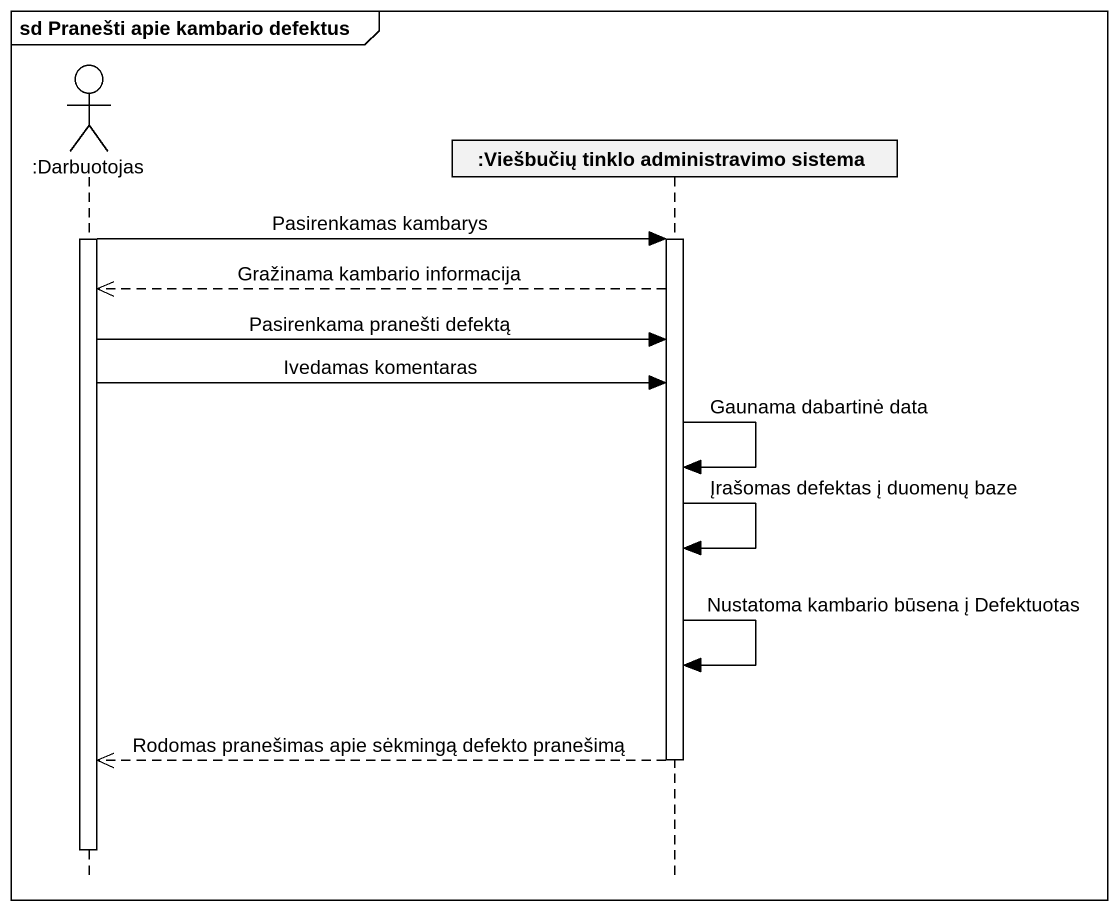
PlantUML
@startuml
mainframe sd Pranešti apie kambario defektus
hide footbox
actor ":Darbuotojas" as Darbuotojas
participant ":Viešbučių tinklo administravimo sistema" as Viešbučių_tinklo

activate Darbuotojas
Darbuotojas -> Viešbučių_tinklo : Pasirenkamas kambarys
activate Viešbučių_tinklo
Viešbučių_tinklo -->> Darbuotojas : Gražinama kambario informacija
Darbuotojas -> Viešbučių_tinklo : Pasirenkama pranešti defektą
Darbuotojas -> Viešbučių_tinklo : Ivedamas komentaras
Viešbučių_tinklo -> Viešbučių_tinklo : Gaunama dabartinė data
Viešbučių_tinklo -> Viešbučių_tinklo : Įrašomas defektas į duomenų baze
Viešbučių_tinklo -> Viešbučių_tinklo : Nustatoma kambario būsena į Defektuotas
Viešbučių_tinklo -->> Darbuotojas : Rodomas pranešimas apie sėkmingą defekto pranešimą
deactivate Viešbučių_tinklo
deactivate Darbuotojas
@enduml
